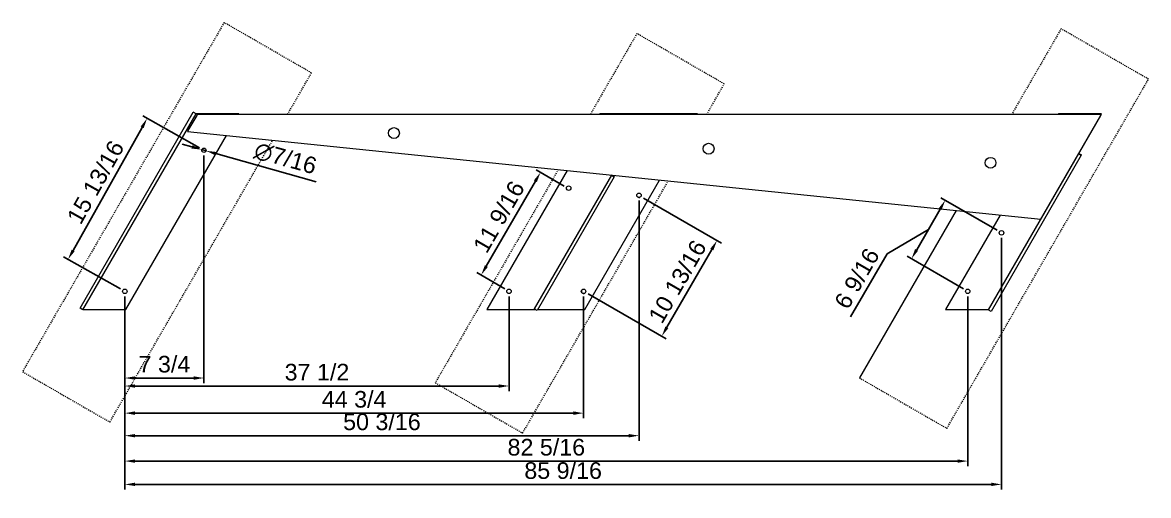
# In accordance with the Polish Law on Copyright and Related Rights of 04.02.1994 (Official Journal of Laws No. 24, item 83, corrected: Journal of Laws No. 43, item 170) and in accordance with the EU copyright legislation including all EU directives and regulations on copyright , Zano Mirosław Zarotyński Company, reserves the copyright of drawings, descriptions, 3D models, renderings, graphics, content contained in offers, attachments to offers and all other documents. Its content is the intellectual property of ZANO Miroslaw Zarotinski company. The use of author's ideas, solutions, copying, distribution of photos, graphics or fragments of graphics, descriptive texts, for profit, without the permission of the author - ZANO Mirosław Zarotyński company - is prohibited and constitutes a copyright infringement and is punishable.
# Model space of a CAD drawing. Header units: inches. Extents: x -9 to 194, y -7 to 128.
# Drawn here: x -2.5 to 107.4, y -7.4 to 38.8 of the extents above; entities that cross this region are included whole.
import ezdxf

# ---------------------------------------------------------------- set-up
doc = ezdxf.new("R2010")
doc.units = ezdxf.units.IN
doc.linetypes.add('HIDDEN', pattern=[1.905, 1.27, -0.635])
for name, color, linetype, lineweight in [('ZANO_R', 7, 'Continuous', 0), ('ZANO_R_przerywana', 250, 'HIDDEN', 0), ('ZANO_W', 1, 'Continuous', 0)]:
    doc.layers.add(name, color=color, linetype=linetype, lineweight=lineweight)
doc.styles.get("Standard").update_dxf_attribs({"font": 'arial.ttf'})
doc.dimstyles.new('amerykanie', dxfattribs={"dimtxt": 50, "dimasz": 50, "dimexe": 0.5, "dimexo": 0.5, "dimgap": 1, "dimtad": 1, "dimdec": 0, "dimzin": 0, "dimlunit": 5, "dimtxsty": 'Standard', "dimcen": 0.09, "dimclrd": 1, "dimclre": 1, "dimclrt": 1, "dimazin": 0, "dimtfac": 1, "dimtdec": 0, "dimtmove": 0, "dimatfit": 3, "dimfxl": 1, "dimtzin": 0, "dimarcsym": 1})

# ---------------------------------------------------------------- blocks, each defined once
blk = doc.blocks.new('*D391')
at = {"layer": 'ZANO_W', "color": 1, "lineweight": -2}
for p, q in [((14.74, 26.59), (9.2, 29.7)), ((2.4, 16.56), (9.15, 28.58)), ((7.02, 12.82), (1.48, 15.93))]:
    blk.add_line(p, q, dxfattribs=at)
at = {"layer": 'ZANO_W', "color": 1}
for points in [[(9.29, 28.5), (9, 28.67), (9.63, 29.46)], [(2.26, 16.64), (2.55, 16.48), (1.91, 15.69)]]:
    blk.add_solid(points, dxfattribs=at)
at = {"layer": 'ZANO_W', "color": 1, "insert": (4.6, 23.23), "char_height": 1.625, "attachment_point": 5, "rotation": 60.7144}
blk.add_mtext('15 13/16', dxfattribs=at)
blk = doc.blocks.new('*D392')
at = {"layer": 'ZANO_W', "color": 1, "lineweight": -2}
for p, q in [((14.01, 26.68), (13.04, 26.95)), ((14.97, 26.41), (15.39, 26.29)), ((16.35, 26.02), (26.12, 23.28))]:
    blk.add_line(p, q, dxfattribs=at)
at = {"layer": 'ZANO_W', "color": 1}
for points in [[(13.96, 26.52), (14.05, 26.84), (14.97, 26.41)], [(16.39, 26.18), (16.3, 25.86), (15.39, 26.29)]]:
    blk.add_solid(points, dxfattribs=at)
at = {"layer": 'ZANO_W', "color": 1, "insert": (23.13, 25.55), "char_height": 1.625, "attachment_point": 5, "rotation": 344.3521}
blk.add_mtext('∅7/16', dxfattribs=at)
blk = doc.blocks.new('*D393')
at = {"layer": 'ZANO_W', "color": 1, "lineweight": -2}
for p, q in [((15.18, 25.85), (15.18, 3.61)), ((7.45, 12.08), (7.45, 3.61)), ((8.45, 4.11), (14.18, 4.11))]:
    blk.add_line(p, q, dxfattribs=at)
at = {"layer": 'ZANO_W', "color": 1}
for points in [[(8.45, 4.27), (8.45, 3.94), (7.45, 4.11)], [(14.18, 3.94), (14.18, 4.27), (15.18, 4.11)]]:
    blk.add_solid(points, dxfattribs=at)
at = {"layer": 'ZANO_W', "color": 1, "insert": (11.32, 5.45), "char_height": 1.625, "attachment_point": 5}
blk.add_mtext('7 3/4', dxfattribs=at)
blk = doc.blocks.new('*D394')
at = {"layer": 'ZANO_W', "color": 1, "lineweight": -2}
for p, q in [((7.45, 12.08), (7.45, 2.83)), ((44.96, 12.08), (44.96, 2.83)), ((8.45, 3.33), (43.96, 3.33))]:
    blk.add_line(p, q, dxfattribs=at)
at = {"layer": 'ZANO_W', "color": 1}
for points in [[(8.45, 3.49), (8.45, 3.16), (7.45, 3.33)], [(43.96, 3.16), (43.96, 3.49), (44.96, 3.33)]]:
    blk.add_solid(points, dxfattribs=at)
at = {"layer": 'ZANO_W', "color": 1, "insert": (26.21, 4.67), "char_height": 1.625, "attachment_point": 5}
blk.add_mtext('37 1/2', dxfattribs=at)
blk = doc.blocks.new('*D395')
at = {"layer": 'ZANO_W', "color": 1, "lineweight": -2}
for p, q in [((7.45, 12.08), (7.45, 0.18)), ((52.23, 12.08), (52.23, 0.18)), ((8.45, 0.68), (51.23, 0.68))]:
    blk.add_line(p, q, dxfattribs=at)
at = {"layer": 'ZANO_W', "color": 1}
for points in [[(8.45, 0.85), (8.45, 0.51), (7.45, 0.68)], [(51.23, 0.51), (51.23, 0.85), (52.23, 0.68)]]:
    blk.add_solid(points, dxfattribs=at)
at = {"layer": 'ZANO_W', "color": 1, "insert": (29.84, 2.02), "char_height": 1.625, "attachment_point": 5}
blk.add_mtext('44 3/4', dxfattribs=at)
blk = doc.blocks.new('*D396')
at = {"layer": 'ZANO_W', "color": 1, "lineweight": -2}
for p, q in [((57.65, 21.45), (57.65, -2.02)), ((7.45, 12.08), (7.45, -2.02)), ((8.45, -1.52), (56.65, -1.52))]:
    blk.add_line(p, q, dxfattribs=at)
at = {"layer": 'ZANO_W', "color": 1}
for points in [[(8.45, -1.36), (8.45, -1.69), (7.45, -1.52)], [(56.65, -1.69), (56.65, -1.36), (57.65, -1.52)]]:
    blk.add_solid(points, dxfattribs=at)
at = {"layer": 'ZANO_W', "color": 1, "insert": (32.55, -0.18), "char_height": 1.625, "attachment_point": 5}
blk.add_mtext('50 3/16', dxfattribs=at)
blk = doc.blocks.new('*D397')
at = {"layer": 'ZANO_W', "color": 1, "lineweight": -2}
for p, q in [((7.45, 12.08), (7.45, -4.5)), ((89.74, 12.08), (89.74, -4.5)), ((8.45, -4), (88.74, -4))]:
    blk.add_line(p, q, dxfattribs=at)
at = {"layer": 'ZANO_W', "color": 1}
for points in [[(8.45, -3.84), (8.45, -4.17), (7.45, -4)], [(88.74, -4.17), (88.74, -3.84), (89.74, -4)]]:
    blk.add_solid(points, dxfattribs=at)
at = {"layer": 'ZANO_W', "color": 1, "insert": (48.6, -2.66), "char_height": 1.625, "attachment_point": 5}
blk.add_mtext('82 5/16', dxfattribs=at)
blk = doc.blocks.new('*D398')
at = {"layer": 'ZANO_W', "color": 1, "lineweight": -2}
for p, q in [((93.03, 17.79), (93.03, -6.78)), ((7.45, 12.08), (7.45, -6.78)), ((8.45, -6.28), (92.03, -6.28))]:
    blk.add_line(p, q, dxfattribs=at)
at = {"layer": 'ZANO_W', "color": 1}
for points in [[(8.45, -6.11), (8.45, -6.44), (7.45, -6.28)], [(92.03, -6.44), (92.03, -6.11), (93.03, -6.28)]]:
    blk.add_solid(points, dxfattribs=at)
at = {"layer": 'ZANO_W', "color": 1, "insert": (50.24, -4.94), "char_height": 1.625, "attachment_point": 5}
blk.add_mtext('85 9/16', dxfattribs=at)
blk = doc.blocks.new('*D399')
at = {"layer": 'ZANO_W', "color": 1, "lineweight": -2}
for p, q in [((50.34, 22.85), (47.6, 24.44)), ((42.74, 15.03), (47.53, 23.32)), ((44.55, 12.83), (41.81, 14.42))]:
    blk.add_line(p, q, dxfattribs=at)
at = {"layer": 'ZANO_W', "color": 1}
for points in [[(47.67, 23.24), (47.38, 23.41), (48.03, 24.19)], [(42.6, 15.12), (42.89, 14.95), (42.24, 14.17)]]:
    blk.add_solid(points, dxfattribs=at)
at = {"layer": 'ZANO_W', "color": 1, "insert": (43.97, 19.85), "char_height": 1.625, "attachment_point": 5, "rotation": 60}
blk.add_mtext('11 9/16', dxfattribs=at)
blk = doc.blocks.new('*D400')
at = {"layer": 'ZANO_W', "color": 1, "lineweight": -2}
for p, q in [((58.08, 21.67), (65.69, 17.28)), ((60.37, 9.06), (64.76, 16.66)), ((52.69, 12.33), (60.3, 7.94))]:
    blk.add_line(p, q, dxfattribs=at)
at = {"layer": 'ZANO_W', "color": 1}
for points in [[(64.9, 16.58), (64.61, 16.75), (65.26, 17.53)], [(60.22, 9.14), (60.51, 8.98), (59.87, 8.19)]]:
    blk.add_solid(points, dxfattribs=at)
at = {"layer": 'ZANO_W', "color": 1, "insert": (61.4, 13.53), "char_height": 1.625, "attachment_point": 5, "rotation": 60}
blk.add_mtext('10 13/16', dxfattribs=at)
blk = doc.blocks.new('*D401')
at = {"layer": 'ZANO_W', "color": 1, "lineweight": -2}
for p, q in [((92.61, 18.54), (87.11, 21.72)), ((84.75, 16.63), (87.04, 20.6)), ((81.86, 16.24), (85.89, 18.61)), ((78.3, 10.07), (81.86, 16.24)), ((89.32, 12.83), (83.81, 16.01))]:
    blk.add_line(p, q, dxfattribs=at)
at = {"layer": 'ZANO_W', "color": 1}
for points in [[(87.18, 20.52), (86.9, 20.69), (87.54, 21.47)], [(84.6, 16.71), (84.89, 16.54), (84.25, 15.76)]]:
    blk.add_solid(points, dxfattribs=at)
at = {"layer": 'ZANO_W', "color": 1, "insert": (78.92, 13.83), "char_height": 1.625, "attachment_point": 5, "rotation": 60}
blk.add_mtext('6 9/16', dxfattribs=at)

msp = doc.modelspace()

# ---------------------------------------------------------------- linework, layer by layer
at = {"layer": 'ZANO_R'}
for p, q in [((3.09559, 10.93452), (14.14037, 30.06464)), ((3.36836, 10.77704), (14.41314, 29.90716)), ((14.4685, 29.75256), (13.61071, 28.26682)), ((14.41314, 29.90716), (14.14037, 30.06464)), ((18.59076, 29.89898), (14.40841, 29.89898)), ((14.52689, 29.8537), (14.4685, 29.75256)), ((102.75948, 29.8537), (14.52689, 29.8537)), ((18.56462, 29.8537), (18.59076, 29.89898)), ((53.82249, 29.89898), (53.79635, 29.8537)), ((63.36915, 29.89898), (53.82249, 29.89898)), ((63.34301, 29.8537), (63.36915, 29.89898)), ((96.93648, 19.71473), (102.73182, 29.75256)), ((98.60088, 29.89898), (98.57474, 29.8537)), ((102.78322, 29.89898), (98.60088, 29.89898)), ((102.75709, 29.8537), (102.78322, 29.89898)), ((7.56722, 10.80565), (17.36714, 27.77961)), ((13.57902, 28.1684), (96.88106, 19.61875)), ((100.54231, 26.01761), (91.74317, 10.77704)), ((100.81508, 25.86013), (92.01593, 10.61956)), ((100.54231, 26.01761), (100.81508, 25.86013)), ((100.58368, 26.03187), (100.83159, 25.88874)), ((100.81508, 25.86013), (100.83159, 25.88874)), ((50.62797, 24.3659), (42.79895, 10.80565)), ((54.95438, 23.90678), (47.41938, 10.85578)), ((55.22714, 23.7493), (47.69214, 10.6983)), ((52.34561, 10.80565), (59.64058, 23.4409)), ((54.9626, 23.92102), (54.95438, 23.90678)), ((54.95438, 23.90678), (55.22714, 23.7493)), ((55.23813, 23.76833), (54.97606, 23.91964)), ((55.23813, 23.76833), (55.22714, 23.7493)), ((88.60968, 20.46767), (79.16934, 4.11652)), ((92.9014, 20.0272), (87.57734, 10.80565)), ((3.36836, 10.77704), (3.09559, 10.93452)), ((3.38487, 10.80565), (7.56722, 10.80565)), ((42.79895, 10.80565), (47.50621, 10.80565)), ((47.69214, 10.6983), (47.41938, 10.85578)), ((47.75412, 10.80565), (52.34561, 10.80565)), ((87.57734, 10.80565), (91.75969, 10.80565)), ((92.01593, 10.61956), (91.74317, 10.77704))]:
    msp.add_line(p, q, dxfattribs=at)
for centre, radius in [((33.72449, 28.02859), 0.53149), ((15.17673, 26.3479), 0.21653), ((64.43552, 26.49793), 0.53149), ((91.9602, 25.12609), 0.53149), ((50.7752, 22.65243), 0.21653), ((57.64531, 21.95348), 0.21653), ((93.03255, 18.28585), 0.21653), ((7.45357, 12.57729), 0.21653), ((44.95831, 12.57729), 0.21653), ((52.23196, 12.57729), 0.21653), ((89.73671, 12.57729), 0.21653)]:
    msp.add_circle(centre, radius, dxfattribs=at)
for centre, start, end in [((57.64696, 21.95634), 241.9105818, 289.137109), ((52.23361, 12.58015), 150.4371718, 329.5628296)]:
    msp.add_arc(centre, 0.21653, start, end, dxfattribs=at)
for points, knots in [([(14.52689, 29.8537), (14.51599, 29.82845), (14.5004, 29.79231), (14.47588, 29.76176), (14.4685, 29.75256)], [0, 0, 0, 0, 0.6987625528, 1, 1, 1, 1]), ([(102.73182, 29.75256), (102.7379, 29.76892), (102.75012, 29.80181), (102.75635, 29.83634), (102.75948, 29.8537)], [0, 0, 0, 0, 0.497380665, 1, 1, 1, 1]), ([(13.61071, 28.26682), (13.60428, 28.25085), (13.59138, 28.21879), (13.58315, 28.18524), (13.57902, 28.1684)], [0, 0, 0, 0, 0.498311357, 1, 1, 1, 1]), ([(96.88106, 19.61875), (96.89526, 19.6484), (96.91133, 19.68196), (96.93386, 19.71132), (96.93648, 19.71473)], [0, 0, 0, 0, 0.883691197, 1, 1, 1, 1])]:
    msp.add_open_spline(points, degree=3, knots=knots, dxfattribs=at)
at = {"layer": 'ZANO_R_przerywana', "ltscale": 0.05}
for p, q in [((17.1517, 38.82369), (-2.53318, 4.72847)), ((25.67551, 33.90247), (17.1517, 38.82369)), ((57.44459, 37.74743), (52.88714, 29.8537)), ((65.96839, 32.82621), (57.44459, 37.74743)), ((98.85423, 38.21174), (94.02871, 29.8537)), ((107.37803, 33.29052), (98.85423, 38.21174)), ((23.33795, 29.8537), (25.67551, 33.90247)), ((87.69315, -0.8047), (107.37803, 33.29052)), ((64.25222, 29.8537), (65.96839, 32.82621)), ((5.99062, -0.19275), (21.87345, 27.31711)), ((49.76962, 24.454), (37.7597, 3.65221)), ((46.28351, -1.26901), (60.49892, 23.3528)), ((-2.53318, 4.72847), (5.99062, -0.19275)), ((37.7597, 3.65221), (46.28351, -1.26901)), ((79.16934, 4.11652), (87.69315, -0.8047))]:
    msp.add_line(p, q, dxfattribs=at)

# ---------------------------------------------------------------- dimensions: what is measured, and where the dimension line sits
at = {"layer": 'ZANO_W'}
for p1, p2, distance, picture, middle in [((7.45357, 12.57729), (15.17673, 26.3479), 6.35386, '*D391', (4.60396, 23.22653)), ((44.98801, 12.582), (50.7736, 22.60294), 3.16989, '*D399', (43.97494, 19.84753)), ((52.26109, 12.58487), (57.65172, 21.92172), -8.78405, '*D400', (61.40248, 13.53165))]:
    dim = msp.add_aligned_dim(p1=p1, p2=p2, distance=distance, dimstyle='amerykanie', override={"dimtxt": 1.625, "dimasz": 1, "dimgap": 0.5, "dimdec": 4, "dimaunit": 1, "dimadec": 1, "dimtdec": 4, "dimtmove": 1, "dimfrac": 2}, dxfattribs=at)
    dim.commit()
    dim.dimension.update_dxf_attribs({"geometry": picture, "text_midpoint": middle})
dim = msp.add_diameter_dim_2p(p1=(14.96829, 26.40629), p2=(15.38518, 26.28951), dimstyle='amerykanie', override={"dimtxt": 1.625, "dimasz": 1, "dimgap": 0.5, "dimdec": 4, "dimaunit": 1, "dimadec": 1, "dimtdec": 4, "dimtmove": 1, "dimfrac": 2}, dxfattribs=at)
dim.commit()
dim.dimension.update_dxf_attribs({"geometry": '*D392', "text_midpoint": (22.75968, 24.22386), "dimtype": 163})
for base, p2, picture, middle in [((15.17673, 4.10832), (15.17673, 26.3479), '*D393', (11.31515, 5.44909)), ((57.64531, -1.5242), (57.64531, 21.95348), '*D396', (32.54944, -0.18344)), ((93.03255, -6.27815), (93.03255, 18.28585), '*D398', (50.24306, -4.93794)), ((44.95831, 3.32717), (44.95831, 12.57729), '*D394', (26.20594, 4.66794)), ((52.23196, 0.68052), (52.23196, 12.57729), '*D395', (29.84277, 2.02128)), ((89.73671, -4.00338), (89.73671, 12.57729), '*D397', (48.59514, -2.66317))]:
    dim = msp.add_linear_dim(base=base, p1=(7.45357, 12.57729), p2=p2, dimstyle='amerykanie', override={"dimtxt": 1.625, "dimasz": 1, "dimgap": 0.5, "dimdec": 4, "dimaunit": 1, "dimadec": 1, "dimtdec": 4, "dimtmove": 1, "dimfrac": 2}, dxfattribs=at)
    dim.commit()
    dim.dimension.update_dxf_attribs({"geometry": picture, "text_midpoint": middle})
dim = msp.add_linear_dim(base=(87.54063, 21.46833), p1=(89.75274, 12.582), p2=(93.04761, 18.28888), angle=60, dimstyle='amerykanie', override={"dimtxt": 1.625, "dimasz": 1, "dimgap": 0.5, "dimdec": 4, "dimaunit": 1, "dimadec": 1, "dimtdec": 4, "dimtmove": 1, "dimfrac": 2}, dxfattribs=at)
dim.commit()
dim.dimension.update_dxf_attribs({"geometry": '*D401', "text_midpoint": (81.60822, 15.80897), "dimtype": 161})

doc.saveas('drawing.dxf')
